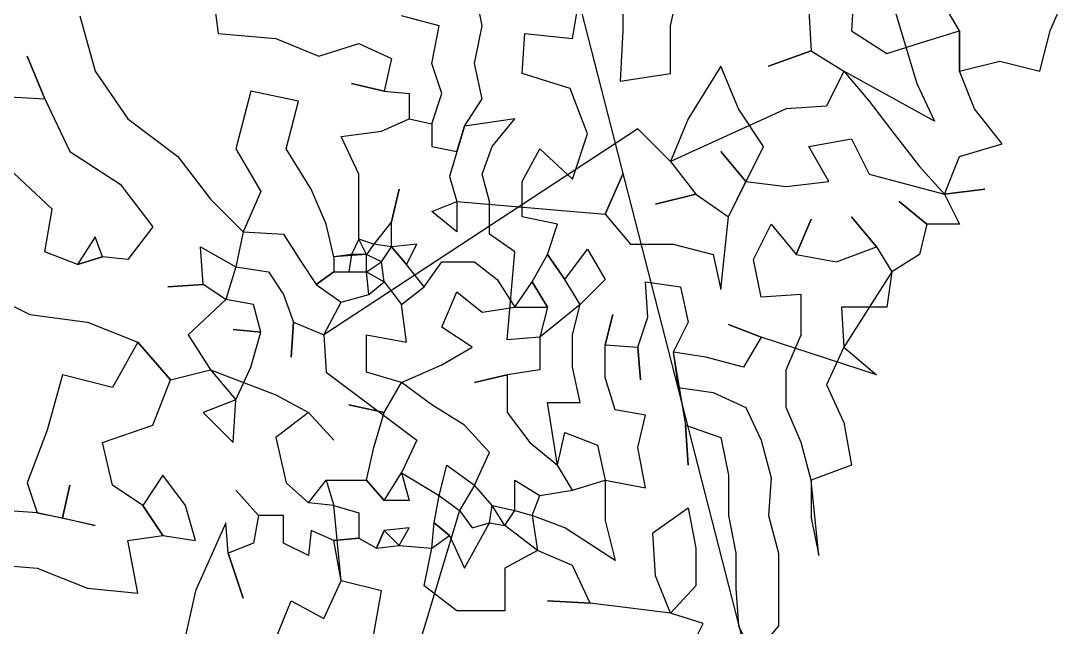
# Model space of a CAD drawing. Header units: metres. Extents: x 102 to 1205, y 1 to 1186.
# Drawn here: x 530.5 to 946, y 261.5 to 503 of the extents above; entities that cross this region are included whole.
import ezdxf

# ---------------------------------------------------------------- set-up
doc = ezdxf.new("R2010")
doc.units = ezdxf.units.M
doc.layers.add('Draw', color=2, linetype='CONTINUOUS')
doc.layers.add('Skip', color=1, linetype='CONTINUOUS')

msp = doc.modelspace()

# ---------------------------------------------------------------- linework, layer by layer
at = {"layer": 'draw'}
for p, q in [((770, 518), (770, 499)), ((789, 501), (793, 519)), ((750, 496), (753, 514)), ((862, 515), (861, 499)), ((940, 499), (946, 513)), ((844, 507), (845, 491)), ((904, 499), (897, 511)), ((554, 505), (560, 483)), ((694, 486), (697, 501)), ((711, 486), (714, 501)), ((770, 499), (769, 479)), ((789, 482), (789, 501)), ((861, 499), (875, 490)), ((891, 495), (904, 499)), ((904, 499), (904, 483)), ((609, 498), (632, 496)), ((632, 496), (649, 489)), ((730, 482), (731, 498)), ((649, 489), (665, 494)), ((665, 494), (678, 488)), ((845, 491), (828, 485)), ((845, 491), (858, 483)), ((540, 472), (533, 489)), ((678, 488), (675, 475)), ((904, 483), (920, 487)), ((920, 487), (936, 483)), ((560, 483), (573, 464)), ((698, 474), (694, 486)), ((714, 472), (711, 486)), ((816, 468), (809, 485)), ((858, 483), (851, 469)), ((858, 483), (868, 471)), ((910, 468), (904, 483)), ((675, 475), (662, 478)), ((887, 478), (894, 463)), ((641, 471), (622, 475)), ((675, 475), (685, 474)), ((685, 474), (685, 464)), ((694, 462), (698, 474)), ((756, 458), (749, 476)), ((521, 473), (540, 472)), ((540, 472), (550, 451)), ((707, 461), (714, 472)), ((868, 471), (878, 458)), ((826, 453), (816, 468)), ((851, 469), (835, 468)), ((674, 459), (685, 464)), ((685, 464), (694, 462)), ((694, 462), (694, 453)), ((718, 453), (727, 464)), ((796, 464), (789, 447)), ((658, 457), (674, 459)), ((707, 461), (701, 441)), ((750, 440), (756, 458)), ((789, 447), (776, 460)), ((694, 453), (704, 451)), ((714, 442), (718, 453)), ((812, 425), (826, 453)), ((852, 439), (844, 453)), ((861, 456), (868, 442)), ((904, 449), (921, 454)), ((593, 449), (606, 432)), ((616, 452), (626, 435)), ((646, 436), (636, 452)), ((730, 439), (737, 452)), ((737, 452), (750, 440)), ((819, 439), (809, 451)), ((898, 434), (904, 449)), ((789, 447), (799, 434)), ((888, 445), (898, 434)), ((665, 416), (665, 442)), ((701, 441), (704, 431)), ((717, 431), (714, 442)), ((763, 426), (770, 442)), ((570, 438), (583, 421)), ((730, 425), (730, 439)), ((819, 439), (835, 437)), ((626, 435), (619, 419)), ((652, 422), (646, 436)), ((678, 423), (681, 436)), ((799, 434), (783, 430)), ((799, 434), (812, 425)), ((898, 434), (914, 436)), ((898, 434), (904, 422)), ((540, 411), (543, 428)), ((606, 432), (619, 419)), ((694, 427), (704, 431)), ((704, 431), (704, 419)), ((891, 422), (880, 431)), ((704, 419), (694, 427)), ((744, 422), (730, 425)), ((763, 426), (773, 414)), ((839, 410), (845, 424)), ((871, 413), (861, 425)), ((583, 421), (573, 408)), ((655, 409), (652, 422)), ((678, 423), (671, 414)), ((678, 413), (678, 423)), ((740, 410), (744, 422)), ((822, 408), (829, 422)), ((829, 422), (839, 410)), ((891, 422), (888, 410)), ((904, 422), (891, 422)), ((560, 417), (553, 406)), ((563, 409), (560, 417)), ((619, 419), (616, 405)), ((619, 419), (635, 418)), ((635, 418), (642, 407)), ((665, 416), (662, 410)), ((671, 414), (665, 416)), ((668, 410), (665, 416)), ((727, 411), (717, 418)), ((603, 398), (602, 413)), ((671, 414), (668, 410)), ((678, 413), (671, 414)), ((674, 407), (678, 413)), ((688, 414), (678, 413)), ((678, 413), (684, 406)), ((684, 406), (688, 414)), ((747, 400), (756, 412)), ((756, 412), (763, 400)), ((773, 414), (790, 414)), ((871, 413), (877, 403)), ((553, 406), (540, 411)), ((553, 406), (563, 409)), ((573, 408), (563, 409)), ((662, 410), (655, 409)), ((655, 409), (655, 403)), ((662, 410), (661, 403)), ((668, 410), (662, 410)), ((668, 403), (668, 410)), ((674, 407), (668, 410)), ((734, 399), (740, 410)), ((747, 400), (740, 410)), ((806, 410), (809, 396)), ((825, 393), (822, 408)), ((839, 410), (855, 407)), ((888, 410), (877, 403)), ((616, 405), (612, 392)), ((616, 405), (629, 403)), ((642, 407), (648, 398)), ((668, 403), (674, 407)), ((691, 397), (684, 406)), ((691, 397), (698, 407)), ((711, 407), (720, 400)), ((629, 403), (635, 394)), ((655, 403), (648, 398)), ((655, 403), (668, 403)), ((669, 394), (668, 403)), ((668, 403), (675, 399)), ((669, 394), (675, 399)), ((675, 399), (682, 390)), ((720, 400), (727, 389)), ((727, 389), (734, 399)), ((734, 399), (740, 389)), ((753, 390), (747, 400)), ((763, 400), (753, 390)), ((780, 385), (779, 399)), ((779, 399), (793, 397)), ((877, 403), (875, 389)), ((514, 396), (534, 386)), ((603, 398), (589, 397)), ((612, 392), (603, 398)), ((648, 398), (658, 391)), ((682, 390), (691, 397)), ((704, 395), (714, 387)), ((623, 390), (612, 392)), ((635, 394), (639, 383)), ((651, 378), (658, 391)), ((658, 391), (669, 394)), ((841, 378), (841, 394)), ((626, 379), (623, 390)), ((684, 375), (682, 390)), ((727, 389), (740, 389)), ((740, 389), (737, 377)), ((750, 378), (753, 390)), ((875, 389), (857, 389)), ((857, 389), (858, 373)), ((557, 383), (577, 375)), ((639, 383), (638, 369)), ((639, 383), (651, 378)), ((763, 374), (766, 386)), ((776, 373), (780, 385)), ((796, 383), (790, 371)), ((626, 379), (615, 380)), ((710, 373), (698, 381)), ((825, 377), (812, 382)), ((577, 375), (567, 357)), ((590, 360), (577, 375)), ((597, 378), (606, 364)), ((651, 378), (652, 363)), ((668, 363), (668, 378)), ((737, 377), (724, 376)), ((737, 377), (737, 364)), ((750, 365), (750, 378)), ((763, 361), (763, 374)), ((763, 374), (776, 373)), ((825, 377), (818, 365)), ((835, 364), (841, 378)), ((698, 366), (710, 373)), ((776, 373), (777, 360)), ((790, 371), (792, 357)), ((803, 369), (790, 371)), ((858, 373), (851, 358)), ((858, 373), (871, 362)), ((567, 357), (547, 362)), ((590, 360), (606, 364)), ((606, 364), (616, 352)), ((616, 352), (622, 365)), ((682, 359), (668, 363)), ((724, 362), (711, 359)), ((737, 364), (724, 362)), ((724, 362), (724, 347)), ((835, 349), (835, 364)), ((583, 342), (590, 360)), ((675, 347), (682, 359)), ((694, 350), (682, 359)), ((851, 358), (858, 343)), ((632, 354), (645, 347)), ((792, 357), (806, 355)), ((806, 355), (819, 349)), ((616, 352), (603, 347)), ((675, 347), (661, 350)), ((740, 351), (753, 351)), ((603, 347), (615, 335)), ((645, 347), (632, 337)), ((645, 347), (655, 336)), ((779, 346), (767, 348)), ((776, 333), (779, 346)), ((819, 349), (825, 336)), ((841, 335), (835, 349)), ((717, 331), (707, 342)), ((795, 342), (796, 326)), ((795, 342), (809, 337)), ((541, 340), (533, 319)), ((744, 326), (747, 339)), ((747, 339), (760, 334)), ((809, 337), (812, 322)), ((567, 318), (563, 335)), ((668, 320), (671, 333)), ((688, 336), (682, 323)), ((733, 335), (744, 326)), ((845, 320), (841, 335)), ((711, 318), (717, 331)), ((697, 314), (700, 326)), ((750, 316), (744, 326)), ((861, 326), (845, 320)), ((587, 322), (579, 310)), ((596, 310), (587, 322)), ((645, 311), (652, 320)), ((652, 320), (655, 310)), ((652, 320), (668, 320)), ((668, 320), (675, 312)), ((675, 312), (682, 323)), ((682, 323), (685, 312)), ((727, 308), (727, 320)), ((727, 320), (737, 314)), ((750, 316), (763, 320)), ((763, 320), (763, 304)), ((763, 320), (779, 317)), ((829, 321), (828, 306)), ((845, 320), (845, 305)), ((533, 319), (537, 307)), ((547, 305), (550, 318)), ((579, 310), (567, 318)), ((625, 306), (616, 316)), ((636, 319), (645, 311)), ((711, 318), (705, 308)), ((718, 310), (711, 318)), ((737, 314), (750, 316)), ((685, 312), (675, 312)), ((695, 303), (697, 314)), ((697, 314), (705, 308)), ((734, 306), (737, 314)), ((537, 307), (524, 308)), ((579, 310), (587, 298)), ((600, 296), (596, 310)), ((655, 310), (645, 311)), ((655, 310), (665, 307)), ((705, 308), (710, 301)), ((717, 303), (718, 310)), ((723, 302), (718, 310)), ((718, 310), (727, 308)), ((723, 302), (727, 308)), ((727, 308), (734, 306)), ((796, 309), (799, 293)), ((537, 307), (547, 305)), ((547, 305), (560, 302)), ((625, 306), (623, 295)), ((635, 306), (625, 306)), ((635, 295), (635, 306)), ((665, 307), (665, 297)), ((747, 301), (734, 306)), ((734, 306), (736, 292)), ((763, 304), (767, 288)), ((812, 306), (815, 291)), ((845, 305), (848, 290)), ((613, 291), (612, 303)), ((646, 300), (645, 290)), ((655, 296), (646, 300)), ((672, 293), (675, 300)), ((685, 301), (675, 300)), ((675, 300), (681, 294)), ((681, 294), (685, 301)), ((694, 293), (695, 303)), ((701, 298), (695, 303)), ((710, 301), (717, 303)), ((717, 303), (723, 302)), ((573, 296), (587, 298)), ((587, 298), (600, 296)), ((665, 297), (655, 296)), ((658, 280), (655, 296)), ((665, 297), (672, 293)), ((694, 293), (701, 298)), ((701, 298), (707, 285)), ((783, 282), (782, 299)), ((623, 295), (613, 291)), ((613, 291), (619, 273)), ((645, 290), (635, 295)), ((672, 293), (681, 294)), ((691, 278), (694, 293)), ((736, 292), (723, 285)), ((750, 286), (736, 292)), ((799, 293), (799, 278)), ((815, 291), (815, 277)), ((832, 291), (832, 262)), ((514, 287), (537, 285)), ((537, 285), (557, 277)), ((723, 285), (723, 268)), ((757, 271), (750, 286)), ((674, 276), (658, 280)), ((789, 267), (783, 282)), ((557, 277), (577, 275)), ((600, 276), (596, 258)), ((704, 268), (691, 278)), ((799, 278), (789, 267)), ((638, 272), (651, 265)), ((757, 271), (740, 272)), ((773, 269), (757, 271)), ((802, 263), (789, 267)), ((796, 251), (802, 263)), ((816, 262), (822, 250))]:
    msp.add_line(p, q, dxfattribs=at)
at = {"layer": 'skip'}
for p, q in [((640, 950), (829, 212)), ((606, 522), (609, 498)), ((714, 501), (711, 516)), ((878, 508), (887, 478)), ((697, 501), (682, 505)), ((770, 499), (770, 499)), ((789, 501), (789, 501)), ((861, 499), (861, 499)), ((904, 499), (904, 499)), ((904, 483), (904, 499)), ((936, 483), (940, 499)), ((632, 496), (632, 496)), ((731, 498), (750, 496)), ((875, 490), (891, 495)), ((665, 494), (665, 494)), ((828, 485), (845, 491)), ((845, 491), (845, 491)), ((533, 489), (540, 472)), ((649, 489), (649, 489)), ((678, 488), (678, 488)), ((920, 487), (920, 487)), ((560, 483), (560, 483)), ((694, 486), (694, 486)), ((711, 486), (711, 486)), ((749, 476), (730, 482)), ((769, 479), (789, 482)), ((809, 485), (796, 464)), ((858, 483), (858, 483)), ((894, 463), (858, 483)), ((904, 483), (904, 483)), ((662, 478), (675, 475)), ((622, 475), (616, 452)), ((675, 475), (675, 475)), ((685, 474), (685, 474)), ((698, 474), (698, 474)), ((540, 472), (540, 472)), ((636, 452), (641, 471)), ((714, 472), (714, 472)), ((868, 471), (868, 471)), ((835, 468), (789, 447)), ((816, 468), (816, 468)), ((851, 469), (851, 469)), ((921, 454), (910, 468)), ((573, 464), (593, 449)), ((685, 464), (685, 464)), ((685, 464), (694, 462)), ((694, 462), (694, 462)), ((727, 464), (707, 461)), ((543, 428), (511, 458)), ((776, 460), (651, 378)), ((674, 459), (674, 459)), ((704, 451), (707, 461)), ((756, 458), (756, 458)), ((878, 458), (888, 445)), ((665, 442), (658, 457)), ((694, 453), (694, 453)), ((718, 453), (718, 453)), ((826, 453), (826, 453)), ((844, 453), (861, 456)), ((550, 451), (570, 438)), ((737, 452), (737, 452)), ((809, 451), (819, 439)), ((904, 449), (904, 449)), ((789, 447), (789, 447)), ((701, 441), (701, 441)), ((714, 442), (714, 442)), ((770, 442), (763, 426)), ((868, 442), (898, 434)), ((730, 439), (730, 439)), ((750, 440), (750, 440)), ((812, 425), (819, 439)), ((835, 437), (852, 439)), ((626, 435), (626, 435)), ((646, 436), (646, 436)), ((681, 436), (678, 423)), ((783, 430), (799, 434)), ((799, 434), (799, 434)), ((914, 436), (898, 434)), ((898, 434), (898, 434)), ((606, 432), (606, 432)), ((704, 431), (704, 431)), ((704, 431), (763, 426)), ((717, 418), (717, 431)), ((880, 431), (891, 422)), ((694, 427), (694, 427)), ((730, 425), (730, 425)), ((809, 396), (812, 425)), ((845, 424), (839, 410)), ((861, 425), (871, 413)), ((583, 421), (583, 421)), ((652, 422), (652, 422)), ((678, 423), (678, 423)), ((744, 422), (744, 422)), ((829, 422), (829, 422)), ((891, 422), (891, 422)), ((904, 422), (904, 422)), ((560, 417), (560, 417)), ((619, 419), (619, 419)), ((619, 419), (619, 419)), ((635, 418), (635, 418)), ((665, 416), (665, 416)), ((665, 416), (665, 416)), ((704, 419), (704, 419)), ((602, 413), (616, 405)), ((671, 414), (671, 414)), ((671, 414), (671, 414)), ((678, 413), (678, 413)), ((678, 413), (678, 413)), ((684, 406), (678, 413)), ((688, 414), (688, 414)), ((756, 412), (756, 412)), ((773, 414), (773, 414)), ((790, 414), (806, 410)), ((855, 407), (871, 413)), ((540, 411), (540, 411)), ((563, 409), (553, 406)), ((563, 409), (563, 409)), ((573, 408), (573, 408)), ((668, 410), (655, 409)), ((655, 409), (655, 409)), ((662, 410), (662, 410)), ((662, 410), (662, 410)), ((668, 410), (668, 410)), ((668, 410), (668, 410)), ((724, 376), (727, 411)), ((740, 410), (740, 410)), ((740, 410), (747, 400)), ((822, 408), (822, 408)), ((839, 410), (839, 410)), ((888, 410), (888, 410)), ((553, 406), (553, 406)), ((616, 405), (616, 405)), ((642, 407), (642, 407)), ((674, 407), (674, 407)), ((675, 399), (674, 407)), ((684, 406), (684, 406)), ((698, 407), (711, 407)), ((629, 403), (629, 403)), ((648, 398), (655, 403)), ((655, 403), (655, 403)), ((661, 403), (668, 403)), ((668, 403), (668, 403)), ((668, 403), (668, 403)), ((675, 399), (675, 399)), ((720, 400), (720, 400)), ((734, 399), (734, 399)), ((740, 389), (734, 399)), ((747, 400), (747, 400)), ((763, 400), (763, 400)), ((779, 399), (779, 399)), ((877, 403), (858, 373)), ((877, 403), (877, 403)), ((589, 397), (603, 398)), ((603, 398), (603, 398)), ((648, 398), (648, 398)), ((682, 390), (691, 397)), ((691, 397), (691, 397)), ((698, 381), (704, 395)), ((793, 397), (796, 383)), ((612, 392), (597, 378)), ((612, 392), (612, 392)), ((635, 394), (635, 394)), ((658, 391), (669, 394)), ((658, 391), (658, 391)), ((669, 394), (669, 394)), ((841, 394), (825, 393)), ((623, 390), (623, 390)), ((682, 390), (682, 390)), ((714, 387), (727, 389)), ((727, 389), (727, 389)), ((753, 390), (737, 377)), ((740, 389), (740, 389)), ((753, 390), (753, 390)), ((857, 389), (857, 389)), ((875, 389), (875, 389)), ((534, 386), (557, 383)), ((638, 369), (639, 383)), ((639, 383), (639, 383)), ((766, 386), (763, 374)), ((780, 385), (780, 385)), ((615, 380), (626, 379)), ((622, 365), (626, 379)), ((812, 382), (825, 377)), ((577, 375), (577, 375)), ((577, 375), (590, 360)), ((651, 378), (651, 378)), ((668, 378), (684, 375)), ((737, 377), (737, 377)), ((750, 378), (750, 378)), ((763, 374), (763, 374)), ((871, 362), (825, 377)), ((841, 378), (841, 378)), ((710, 373), (710, 373)), ((776, 373), (776, 373)), ((777, 360), (776, 373)), ((790, 371), (790, 371)), ((790, 371), (795, 342)), ((858, 373), (858, 373)), ((682, 359), (698, 366)), ((818, 365), (803, 369)), ((547, 362), (541, 340)), ((606, 364), (606, 364)), ((606, 364), (632, 354)), ((652, 363), (688, 336)), ((668, 363), (668, 363)), ((711, 359), (724, 362)), ((724, 362), (724, 362)), ((737, 364), (737, 364)), ((753, 351), (750, 365)), ((835, 364), (835, 364)), ((590, 360), (590, 360)), ((682, 359), (682, 359)), ((767, 348), (763, 361)), ((851, 358), (851, 358)), ((567, 357), (567, 357)), ((792, 357), (792, 357)), ((806, 355), (806, 355)), ((615, 335), (616, 352)), ((616, 352), (616, 352)), ((661, 350), (675, 347)), ((707, 342), (694, 350)), ((744, 326), (740, 351)), ((603, 347), (603, 347)), ((645, 347), (645, 347)), ((655, 336), (645, 347)), ((671, 333), (675, 347)), ((724, 347), (733, 335)), ((779, 346), (779, 346)), ((819, 349), (819, 349)), ((835, 349), (835, 349)), ((563, 335), (583, 342)), ((796, 326), (795, 342)), ((858, 343), (861, 326)), ((632, 337), (636, 319)), ((747, 339), (747, 339)), ((809, 337), (809, 337)), ((760, 334), (763, 320)), ((779, 317), (776, 333)), ((825, 336), (829, 321)), ((841, 335), (841, 335)), ((717, 331), (717, 331)), ((700, 326), (711, 318)), ((744, 326), (744, 326)), ((587, 322), (587, 322)), ((645, 311), (652, 320)), ((652, 320), (652, 320)), ((668, 320), (668, 320)), ((675, 312), (668, 320)), ((682, 323), (682, 323)), ((682, 323), (697, 314)), ((727, 320), (727, 320)), ((763, 320), (763, 320)), ((812, 322), (812, 306)), ((845, 320), (845, 320)), ((848, 290), (845, 320)), ((533, 319), (533, 319)), ((550, 318), (547, 305)), ((567, 318), (567, 318)), ((616, 316), (625, 306)), ((711, 318), (711, 318)), ((737, 314), (750, 316)), ((750, 316), (750, 316)), ((675, 312), (675, 312)), ((685, 312), (685, 312)), ((697, 314), (697, 314)), ((737, 314), (737, 314)), ((579, 310), (579, 310)), ((587, 298), (579, 310)), ((596, 310), (596, 310)), ((645, 311), (645, 311)), ((655, 310), (655, 310)), ((658, 280), (655, 310)), ((705, 308), (675, 208)), ((705, 308), (705, 308)), ((718, 310), (718, 310)), ((718, 310), (718, 310)), ((727, 308), (727, 308)), ((727, 308), (727, 308)), ((782, 299), (796, 309)), ((537, 307), (537, 307)), ((560, 302), (537, 307)), ((547, 305), (547, 305)), ((625, 306), (625, 306)), ((635, 306), (635, 306)), ((665, 307), (665, 307)), ((734, 306), (734, 306)), ((734, 306), (734, 306)), ((763, 304), (763, 304)), ((828, 306), (832, 291)), ((845, 305), (845, 305)), ((612, 303), (600, 276)), ((646, 300), (646, 300)), ((675, 300), (672, 293)), ((675, 300), (675, 300)), ((685, 301), (685, 301)), ((695, 303), (695, 303)), ((695, 303), (701, 298)), ((707, 285), (717, 303)), ((710, 301), (710, 301)), ((717, 303), (717, 303)), ((723, 302), (723, 302)), ((736, 292), (723, 302)), ((767, 288), (747, 301)), ((577, 275), (573, 296)), ((587, 298), (587, 298)), ((600, 296), (600, 296)), ((655, 296), (665, 297)), ((655, 296), (655, 296)), ((665, 297), (665, 297)), ((701, 298), (701, 298)), ((613, 291), (613, 291)), ((619, 273), (613, 291)), ((623, 295), (623, 295)), ((635, 295), (635, 295)), ((672, 293), (672, 293)), ((681, 294), (681, 294)), ((681, 294), (694, 293)), ((694, 293), (694, 293)), ((736, 292), (736, 292)), ((799, 293), (799, 293)), ((815, 291), (815, 291)), ((645, 290), (645, 290)), ((537, 285), (537, 285)), ((723, 285), (723, 285)), ((750, 286), (750, 286)), ((651, 265), (658, 280)), ((783, 282), (783, 282)), ((557, 277), (557, 277)), ((668, 242), (674, 276)), ((691, 278), (691, 278)), ((799, 278), (799, 278)), ((815, 277), (816, 262)), ((632, 257), (638, 272)), ((740, 272), (757, 271)), ((757, 271), (757, 271)), ((723, 268), (704, 268)), ((789, 267), (773, 269)), ((789, 267), (789, 267)), ((802, 263), (802, 263)), ((832, 262), (822, 250))]:
    msp.add_line(p, q, dxfattribs=at)

doc.saveas('drawing.dxf')
